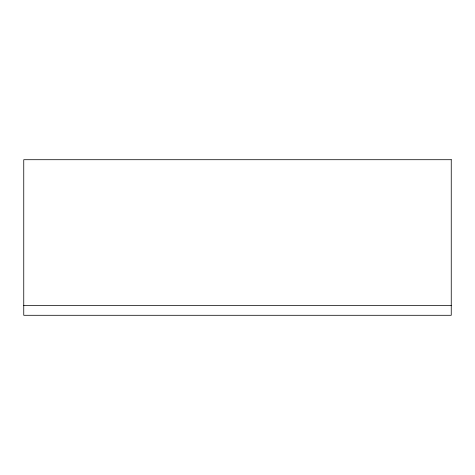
<?xml version="1.0" encoding="UTF-8"?>
<svg xmlns="http://www.w3.org/2000/svg" width="475" height="475" viewBox="0 0 475 475"><rect width="100%" height="100%" fill="white"/><g stroke="black" fill="none" stroke-linecap="round" stroke-linejoin="round"><path stroke-width="0.71" d="M23.75 305.573L451.25 305.573M451.25 159.707L23.75 159.707L23.75 315.293L451.25 315.293L451.25 159.707"/></g></svg>
